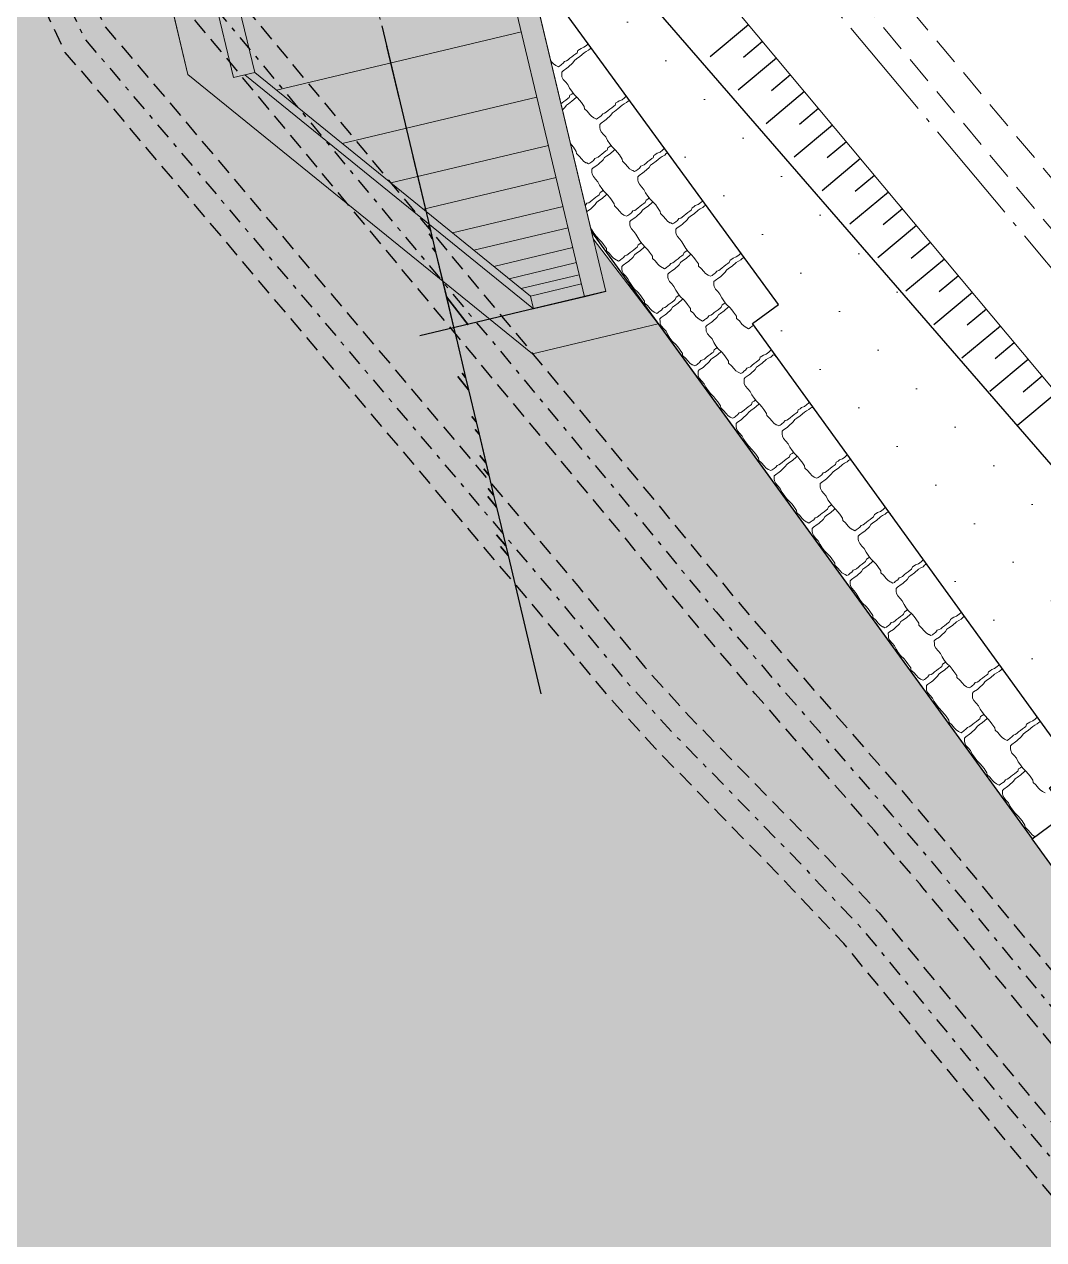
# Model space of a CAD drawing. Extents: x 106 to 63544, y 61 to 109321.
# Drawn here: x 62481.75 to 62505.11, y 108498.46 to 108526.31 of the extents above; entities that cross this region are included whole.
import ezdxf

# ---------------------------------------------------------------- set-up
doc = ezdxf.new("R2010")
doc.units = 0
doc.header["$LTSCALE"] = 1.000087
for name, pattern in [('ACAD_ISO04W100', [30, 24, -3, 0, -3]), ('NASCOSTA', [9.525, 6.35, -3.175]), ('TRATTEGGIATA2', [9.525, 6.35, -3.175]), ('TRATTOPUNTO2', [0.5, 0.25, -0.125, 0, -0.125])]:
    doc.linetypes.add(name, pattern=pattern)
for name, color, linetype in [('colore lago', 131, 'Continuous'), ('Conduite 1000', 170, 'Continuous'), ('Limite fiume', 6, 'Continuous'), ('LIN010CO', 2, 'Continuous'), ('LIN010TR', 2, 'NASCOSTA'), ('LIN018CO', 6, 'Continuous'), ('LIN018TR', 6, 'NASCOSTA'), ('LIN025CO', 7, 'Continuous'), ('LINCOLO-ROSSO-025', 10, 'Continuous'), ('sezioni', 7, 'Continuous'), ('TRATTCOLO-32', 255, 'Continuous')]:
    doc.layers.add(name, color=color, linetype=linetype)
doc.layers.add('Colori bordi', color=5, linetype='Continuous', plot=False)
doc.layers.add('no_plot', color=5, linetype='Continuous', plot=False)

# ---------------------------------------------------------------- blocks, each defined once
blk = doc.blocks.new('CONTORNO')
at = {"layer": 'Colori bordi', "lineweight": 0, "ltscale": 2, "flags": 128}
blk.add_lwpolyline([(18.407, -96.98), (19.153, -100.108), (27.051, -106.511), (29.932, -105.824), (28.44, -103.877), (26.165, -94.334)], dxfattribs=at)

msp = doc.modelspace()

# ---------------------------------------------------------------- hatches: boundary and pattern name
at = {"layer": 'colore lago', "linetype": 'Continuous', "lineweight": 0}
msp.add_hatch(color=256, dxfattribs=at).paths.add_polyline_path([(62547.915, 108426.777), (62544.897, 108437.007), (62544.493, 108444.651), (62545.356, 108452.699), (62543.608, 108459.606), (62537.06, 108468.431), (62530.397, 108473.862), (62527.61, 108478.063), (62523.513, 108483.362), (62517.305, 108489.509), (62515.162, 108489.283), (62513.59, 108490.987), (62513.852, 108495.246), (62504.8525, 108507.6407), (62496.2824, 108519.4437), (62493.4014, 108518.757), (62485.5032, 108525.1604), (62484.7579, 108528.2876), (62471.3967, 108544.2803), (62471.5206, 108544.3809), (62471.307, 108544.63), (62466.582, 108550.14), (62461.323, 108555.669), (62452.234, 108564.908), (62445.975, 108571.355), (62438.597, 108578.993), (62431.968, 108586.051), (62422.759, 108596.383), (62419.614, 108600.43), (62408.579, 108615.912), (62402.883, 108625.0487), (62402.4305, 108624.7677), (62397.5893, 108621.7618), (62392.2713, 108618.4598), (62379.582, 108610.581), (62385.6199, 108600.9197), (62400.115, 108577.726), (62397.691, 108576.1999), (62399.555, 108573.013), (62400.542, 108570.997), (62402.182, 108566.645), (62403.779, 108562.376), (62405.518, 108558.228), (62408.196, 108552.888), (62411.192, 108547.807), (62415.156, 108541.54), (62417.6769, 108537.4811), (62418.985, 108535.375), (62423.804, 108527.74), (62427.4007, 108522.066), (62428.917, 108522.33), (62431.999, 108520.483), (62435.209, 108517.103), (62435.248, 108508.375), (62442.532, 108497.745), (62448.327, 108490.271), (62457.902, 108478.106), (62469.007, 108462.331), (62468.89, 108461.9807), (62477.152, 108449.843), (62486.864, 108436.011), (62496.889, 108418.536), (62504.8002, 108403.9745), (62555.4682, 108403.9745), (62553.625, 108410.285), (62549.503, 108421.578)])
at = {"layer": 'LIN010CO', "linetype": 'Continuous', "lineweight": 0}
h = msp.add_hatch(dxfattribs=at)
h.set_pattern_fill('DOTS', color=256, scale=20, angle=-44.99998, style=0)
h.set_pattern_definition([(315.0000179, (171133.71, 46447.7177), (1.325825076, 0.441942153), [0, -1.25])])
h.paths.add_polyline_path([(62504.8783, 108507.605), (62505.7416, 108508.2318), (62505.354, 108508.7948), (62505.963, 108509.2561), (62498.5972, 108519.4179), (62499.167, 108519.9112), (62493.8938, 108527.0203), (62493.5143, 108526.7445), (62492.5158, 108530.9335), (62507.543, 108513.616), (62507.737, 108513.7781), (62513.1867, 108507.255), (62513.3808, 108507.4171), (62516.5037, 108503.6791), (62516.0634, 108503.3113), (62524.7151, 108494.7454), (62523.7159, 108493.8995), (62524.2015, 108493.3304), (62513.852, 108495.246)])
at = {"layer": 'LINCOLO-ROSSO-025', "linetype": 'Continuous', "lineweight": 0}
h = msp.add_hatch(color=256, dxfattribs=at)
h.dxf.hatch_style = 1
h.paths.add_polyline_path([(62492.5158, 108530.9335), (62491.7966, 108531.7944), (62491.6435, 108532.4366), (62488.6474, 108531.7224), (62491.3393, 108520.4288), (62493.4013, 108518.757), (62496.2824, 108519.4438), (62494.7903, 108521.391)])
h.paths.add_polyline_path([(62488.6474, 108531.7224), (62485.165, 108530.8924), (62485.6205, 108528.9814), (62484.7578, 108528.2876), (62485.5032, 108525.1605), (62491.3393, 108520.4288)])

# ---------------------------------------------------------------- linework, layer by layer
at = {"layer": 'Colori bordi', "linetype": 'Continuous', "lineweight": 0, "flags": 128}
msp.add_lwpolyline([(62513.852, 108495.246), (62504.8525, 108507.6407), (62496.2824, 108519.4437), (62493.4014, 108518.757), (62485.5032, 108525.1604), (62484.7579, 108528.2876)], dxfattribs=at)
at = {"layer": 'Conduite 1000', "linetype": 'TRATTEGGIATA2', "ltscale": 0.06, "flags": 128}
for points, elevation in [([(62462.9512, 108569.2657), (62468.4824, 108563.3128), (62474.0661, 108557.7872), (62475.014, 108556.5127), (62475.8059, 108554.7543), (62477.0424, 108551.1583), (62484.6732, 108530.1387), (62485.7963, 108527.9599), (62486.5393, 108527.0303), (62496.1466, 108515.4614), (62498.0152, 108513.1882), (62499.3142, 108511.6699), (62499.5082, 108511.4472), (62501.8597, 108508.7498), (62502.0441, 108508.5322), (62503.0963, 108507.2963), (62503.1689, 108507.2104), (62506.6693, 108502.9619), (62510.917, 108497.7962), (62515.1719, 108492.6229), (62520.1983, 108486.5526), (62525.2248, 108480.4821), (62530.3609, 108474.3132), (62535.4986, 108468.1441), (62540.212, 108462.4972), (62544.9265, 108456.8508), (62565.7129, 108432.084), (62567.1282, 108430.3596), (62568.4112, 108428.8976), (62569.1632, 108427.9614), (62570.1135, 108426.8345), (62570.4573, 108426.4502), (62575.0818, 108420.6623), (62582.3987, 108411.9698), (62582.7541, 108410.8717), (62581.736, 108410.5422), (62581.4452, 108411.4411), (62574.2544, 108419.9837), (62569.6399, 108425.7591), (62569.3056, 108426.1328), (62568.337, 108427.2813), (62567.5916, 108428.2094), (62566.3123, 108429.6671), (62564.8895, 108431.4007), (62544.106, 108456.1639), (62539.3905, 108461.8115), (62534.6768, 108467.4589), (62529.5386, 108473.6285), (62524.4016, 108479.7986), (62519.3742, 108485.8702), (62514.3466, 108491.9418), (62510.0905, 108497.1166), (62505.8435, 108502.2815), (62502.3472, 108506.525), (62502.2802, 108506.6043), (62501.2286, 108507.8395), (62501.0483, 108508.0522), (62498.7013, 108510.7445), (62498.5043, 108510.9707), (62497.1954, 108512.5006), (62495.3217, 108514.7799), (62485.7097, 108526.3544), (62484.894, 108527.375), (62483.6908, 108529.7093), (62476.0336, 108550.8017), (62474.8101, 108554.3597), (62474.086, 108555.9673), (62473.2559, 108557.0837), (62467.7138, 108562.568), (62462.1673, 108568.5373)], 279.04), ([(62463.4049, 108565.5735), (62465.1329, 108563.7906), (62469.0196, 108559.7935), (62472.9146, 108555.7891), (62473.7675, 108554.6834), (62474.27, 108553.5014), (62475.0525, 108551.2122), (62475.9588, 108548.4239), (62476.8635, 108545.6402), (62482.4028, 108528.7756), (62483.5984, 108526.2572), (62484.1581, 108525.6088), (62494.4369, 108513.4403), (62495.976, 108511.5754), (62496.9903, 108510.4562), (62498.4691, 108508.9416), (62499.9694, 108507.403), (62500.1422, 108507.2143), (62501.3406, 108505.9515), (62503.0506, 108503.8705), (62504.7675, 108501.7819), (62509.8891, 108495.6219), (62515.0136, 108489.4608), (62518.1954, 108485.6222), (62525.2642, 108477.0979), (62530.3913, 108470.9779), (62534.0317, 108466.6327), (62535.5287, 108464.845), (62535.6419, 108464.7079), (62536.737, 108463.4037), (62545.2421, 108453.2532), (62545.4179, 108453.0439), (62561.2042, 108434.2469), (62563.1658, 108431.8869), (62565.5613, 108428.9803), (62566.3957, 108428.0114), (62567.4178, 108426.7306), (62568.8053, 108425.0665), (62572.6235, 108420.4216), (62576.6085, 108415.6459), (62580.6584, 108410.7924), (62581.1523, 108409.3365), (62580.1391, 108408.9928), (62579.7091, 108410.2599), (62575.7869, 108414.9604), (62571.7994, 108419.7391), (62567.9811, 108424.3842), (62566.5886, 108426.0542), (62565.5718, 108427.3283), (62564.743, 108428.2909), (62562.3415, 108431.2047), (62560.3831, 108433.5609), (62544.5985, 108452.3558), (62544.4224, 108452.5655), (62535.9172, 108462.716), (62534.8195, 108464.0233), (62534.7059, 108464.161), (62533.2115, 108465.9455), (62529.5711, 108470.2908), (62524.4423, 108476.4128), (62517.3716, 108484.9394), (62514.1904, 108488.7772), (62509.0663, 108494.9378), (62503.9428, 108501.1001), (62502.2239, 108503.1912), (62500.5381, 108505.2427), (62499.3593, 108506.4847), (62499.1915, 108506.6682), (62497.7035, 108508.1941), (62496.2108, 108509.723), (62495.1665, 108510.8753), (62493.6156, 108512.7545), (62483.3444, 108524.9139), (62482.6939, 108525.6677), (62481.4073, 108528.3777), (62475.8465, 108545.3078), (62474.9412, 108548.0931), (62474.0375, 108550.8738), (62473.27, 108553.1186), (62472.8365, 108554.1386), (62472.1049, 108555.087), (62468.2524, 108559.0475), (62464.3651, 108563.0454), (62462.6366, 108564.8289)], 277.8334)]:
    msp.add_lwpolyline(points, close=True, dxfattribs=dict(at, elevation=elevation))
at = {"layer": 'Conduite 1000', "linetype": 'TRATTOPUNTO2', "ltscale": 1.5, "flags": 128}
for points, elevation in [([(62462.5593, 108568.9015), (62468.0981, 108562.9404), (62473.661, 108557.4355), (62474.55, 108556.24), (62475.308, 108554.557), (62476.538, 108550.98), (62484.182, 108529.924), (62485.3452, 108527.6675), (62486.1245, 108526.6924), (62495.7341, 108515.1206), (62497.6053, 108512.8444), (62498.9092, 108511.3203), (62499.1048, 108511.0959), (62501.454, 108508.401), (62501.6364, 108508.1859), (62502.6883, 108506.9503), (62502.758, 108506.8677), (62506.2564, 108502.6217), (62510.5037, 108497.4564), (62514.7592, 108492.2824), (62519.7862, 108486.2114), (62524.8132, 108480.1404), (62529.9497, 108473.9709), (62535.0877, 108467.8015), (62539.8012, 108462.1544), (62544.5162, 108456.5074), (62565.3012, 108431.7424), (62566.7202, 108430.0134), (62568.0014, 108428.5535), (62568.7501, 108427.6214), (62569.7096, 108426.4836), (62570.0486, 108426.1046), (62574.6681, 108420.323), (62581.9219, 108411.7054), (62582.245, 108410.707)], 279.04), ([(62463.0208, 108565.2012), (62464.749, 108563.418), (62468.636, 108559.4205), (62472.5098, 108555.4381), (62473.302, 108554.411), (62473.77, 108553.31), (62474.545, 108551.043), (62475.45, 108548.2585), (62476.355, 108545.474), (62481.9051, 108528.5766), (62483.1462, 108525.9624), (62483.7512, 108525.2614), (62494.0262, 108513.0974), (62495.5712, 108511.2253), (62496.6005, 108510.0896), (62498.0863, 108508.5678), (62499.5805, 108507.0356), (62499.7508, 108506.8495), (62500.9393, 108505.5971), (62502.6372, 108503.5309), (62504.3551, 108501.441), (62509.4777, 108495.2799), (62514.602, 108489.119), (62517.7835, 108485.2808), (62524.8532, 108476.7554), (62529.9812, 108470.6344), (62533.6216, 108466.2891), (62535.1173, 108464.503), (62535.2307, 108464.3656), (62536.3271, 108463.0599), (62544.8322, 108452.9094), (62545.0082, 108452.6999), (62560.7936, 108433.9039), (62562.7537, 108431.5458), (62565.1522, 108428.6356), (62565.9837, 108427.6699), (62567.0032, 108426.3924), (62568.3932, 108424.7254), (62572.2114, 108420.0804), (62576.1977, 108415.3031), (62580.1838, 108410.5261), (62580.6457, 108409.1646)], 277.8334)]:
    msp.add_lwpolyline(points, dxfattribs=dict(at, elevation=elevation))
at = {"layer": 'Limite fiume', "color": 2, "linetype": 'Continuous'}
msp.add_line((62494.752, 108521.5515), (62504.8525, 108507.6407), dxfattribs=at)
at = {"layer": 'Limite fiume', "color": 2, "linetype": 'Continuous', "flags": 128}
msp.add_lwpolyline([(62504.8525, 108507.6407), (62505.6462, 108508.2292), (62505.251, 108508.8117), (62505.8298, 108509.251), (62498.4407, 108519.4573), (62499.0342, 108519.8902), (62493.8871, 108526.9503), (62493.5284, 108526.6853), (62492.5158, 108530.9335), (62507.543, 108513.616), (62507.737, 108513.7781), (62513.1867, 108507.255), (62513.3808, 108507.4171), (62516.5037, 108503.6791), (62516.0634, 108503.3113), (62524.6626, 108494.7017), (62523.7159, 108493.8995), (62524.2015, 108493.3304), (62513.852, 108495.246)], close=True, dxfattribs=at)
at = {"layer": 'LIN010CO', "linetype": 'Continuous', "lineweight": 0}
for p, q in [((62493.1442, 108526.1404), (62487.5324, 108524.8028)), ((62487.0342, 108525.2067), (62493.3545, 108520.0825)), ((62493.5012, 108524.643), (62489.0408, 108523.5798)), ((62493.765, 108523.5362), (62490.1557, 108522.6759)), ((62493.9413, 108522.7965), (62490.9008, 108522.0718)), ((62494.0992, 108522.134), (62491.5683, 108521.5307)), ((62494.2144, 108521.6504), (62492.0554, 108521.1358)), ((62494.3236, 108521.1924), (62492.5167, 108520.7617)), ((62494.4054, 108520.8492), (62492.8625, 108520.4814)), ((62494.4716, 108520.5713), (62493.1424, 108520.2545)), ((62494.5218, 108520.3607), (62493.3545, 108520.0825)), ((62493.3545, 108520.0825), (62493.4241, 108519.7907))]:
    msp.add_line(p, q, dxfattribs=at)
at = {"layer": 'LIN010CO', "linetype": 'Continuous', "lineweight": 0, "flags": 128}
for points in [[(62493.8169, 108525.4746), (62493.8407, 108525.4466), (62493.8795, 108525.404), (62493.9339, 108525.3666), (62493.9339, 108525.3666), (62493.9517, 108525.3604), (62493.9935, 108525.3397), (62494.0257, 108525.3576), (62494.0465, 108525.3733), (62494.0673, 108525.3891), (62494.1048, 108525.4174), (62494.1369, 108525.4614), (62494.1796, 108525.474), (62494.2161, 108525.4951), (62494.2587, 108525.5338), (62494.3003, 108525.5653), (62494.346, 108525.5999), (62494.3918, 108525.6345), (62494.4209, 108525.6566), (62494.4394, 108525.7099), (62494.48, 108525.734), (62494.5133, 108525.7592), (62494.58, 108525.7835), (62494.6382, 108525.8275), (62494.6766, 108525.8632), (62494.6771, 108525.8667)], [(62494.7537, 108525.7617), (62494.7406, 108525.7647), (62494.7198, 108525.749), (62494.6855, 108525.7165), (62494.6293, 108525.6871), (62494.5804, 108525.6566), (62494.4869, 108525.5728), (62494.4047, 108525.5171), (62494.3589, 108525.4825), (62494.3258, 108525.4313), (62494.2188, 108525.3307), (62494.1855, 108525.3055), (62494.0992, 108525.2467), (62494.069, 108525.2174), (62494.0704, 108525.1464), (62494.0758, 108525.1047), (62494.1052, 108525.0485), (62494.1566, 108524.9893), (62494.208, 108524.93), (62494.249, 108524.8498), (62494.2984, 108524.776), (62494.3519, 108524.7052), (62494.4305, 108524.6273), (62494.4787, 108524.5722), (62494.5196, 108524.5181), (62494.5847, 108524.4234), (62494.5891, 108524.3744), (62494.6519, 108524.3173), (62494.7127, 108524.2456), (62494.7515, 108524.2029), (62494.8059, 108524.1656), (62494.8059, 108524.1656), (62494.8237, 108524.1594), (62494.8655, 108524.1387), (62494.8978, 108524.1566), (62494.9186, 108524.1723), (62494.9394, 108524.1881), (62494.9768, 108524.2164), (62495.009, 108524.2603), (62495.0517, 108524.273), (62495.0881, 108524.294), (62495.1307, 108524.3328), (62495.1723, 108524.3643), (62495.2181, 108524.3989), (62495.2638, 108524.4335), (62495.2929, 108524.4556), (62495.3115, 108524.5088), (62495.3521, 108524.533), (62495.3853, 108524.5582), (62495.452, 108524.5824), (62495.5102, 108524.6265), (62495.5487, 108524.6621), (62495.5497, 108524.6698)], [(62494.0526, 108524.486), (62494.0766, 108524.508), (62494.1182, 108524.5394), (62494.164, 108524.574), (62494.2097, 108524.6087), (62494.2389, 108524.6307), (62494.2574, 108524.684), (62494.298, 108524.7081), (62494.3309, 108524.733)], [(62494.4159, 108524.6417), (62494.3984, 108524.6307), (62494.3048, 108524.5469), (62494.2227, 108524.4913), (62494.1769, 108524.4566), (62494.1437, 108524.4054), (62494.085, 108524.3501)], [(62495.63, 108524.5597), (62495.6126, 108524.5637), (62495.5918, 108524.548), (62495.5576, 108524.5155), (62495.5013, 108524.4861), (62495.4524, 108524.4556), (62495.3589, 108524.3718), (62495.2767, 108524.3161), (62495.231, 108524.2815), (62495.1978, 108524.2303), (62495.0908, 108524.1297), (62495.0575, 108524.1045), (62494.9712, 108524.0457), (62494.9411, 108524.0164), (62494.9424, 108523.9454), (62494.9478, 108523.9037), (62494.9773, 108523.8475), (62495.0286, 108523.7882), (62495.08, 108523.729), (62495.1211, 108523.6488), (62495.1704, 108523.5749), (62495.2239, 108523.5042), (62495.3025, 108523.4263), (62495.3507, 108523.3712), (62495.3916, 108523.3171), (62495.4567, 108523.2224), (62495.4611, 108523.1734), (62495.524, 108523.1163), (62495.5848, 108523.0445), (62495.6236, 108523.0019), (62495.678, 108522.9646), (62495.678, 108522.9646), (62495.6957, 108522.9584), (62495.7376, 108522.9377), (62495.7698, 108522.9556), (62495.7906, 108522.9713), (62495.8114, 108522.987), (62495.8489, 108523.0154), (62495.881, 108523.0593), (62495.9237, 108523.072), (62495.9601, 108523.093), (62496.0028, 108523.1318), (62496.0443, 108523.1633), (62496.0901, 108523.1979), (62496.1359, 108523.2325), (62496.165, 108523.2545), (62496.1835, 108523.3078), (62496.2241, 108523.332), (62496.2574, 108523.3572), (62496.324, 108523.3814), (62496.3823, 108523.4255), (62496.4207, 108523.4611), (62496.4223, 108523.4729)], [(62494.269, 108523.5779), (62494.2967, 108523.5463), (62494.3376, 108523.4922), (62494.4027, 108523.3976), (62494.407, 108523.3485), (62494.4699, 108523.2914), (62494.5307, 108523.2197), (62494.5695, 108523.1771), (62494.6239, 108523.1397), (62494.6239, 108523.1397), (62494.6417, 108523.1335), (62494.6835, 108523.1128), (62494.7158, 108523.1307), (62494.7365, 108523.1464), (62494.7573, 108523.1622), (62494.7948, 108523.1905), (62494.8269, 108523.2344), (62494.8696, 108523.2471), (62494.9061, 108523.2682), (62494.9487, 108523.3069), (62494.9903, 108523.3384), (62495.036, 108523.373), (62495.0818, 108523.4076), (62495.1109, 108523.4297), (62495.1294, 108523.483), (62495.17, 108523.5071), (62495.2029, 108523.532)], [(62495.288, 108523.4407), (62495.2704, 108523.4297), (62495.1769, 108523.3459), (62495.0947, 108523.2902), (62495.0489, 108523.2556), (62495.0158, 108523.2044), (62494.9088, 108523.1038), (62494.8755, 108523.0786), (62494.7892, 108523.0198), (62494.759, 108522.9905), (62494.7604, 108522.9195), (62494.7658, 108522.8778), (62494.7952, 108522.8216), (62494.8466, 108522.7623), (62494.898, 108522.7031), (62494.939, 108522.6229), (62494.9884, 108522.549), (62495.0419, 108522.4783), (62495.1205, 108522.4004), (62495.1687, 108522.3453), (62495.2096, 108522.2912), (62495.2747, 108522.1965), (62495.2791, 108522.1475), (62495.3419, 108522.0904), (62495.4028, 108522.0186), (62495.4415, 108521.976), (62495.4959, 108521.9387), (62495.4959, 108521.9387), (62495.5137, 108521.9325), (62495.5555, 108521.9118), (62495.5878, 108521.9297), (62495.6086, 108521.9454), (62495.6294, 108521.9612), (62495.6668, 108521.9895), (62495.699, 108522.0334), (62495.7417, 108522.0461), (62495.7781, 108522.0671), (62495.8207, 108522.1059), (62495.8623, 108522.1374), (62495.9081, 108522.172), (62495.9538, 108522.2066), (62495.9829, 108522.2286), (62496.0015, 108522.2819), (62496.0421, 108522.3061), (62496.0749, 108522.331)], [(62496.5063, 108523.3577), (62496.4847, 108523.3627), (62496.4639, 108523.347), (62496.4296, 108523.3145), (62496.3734, 108523.285), (62496.3245, 108523.2546), (62496.231, 108523.1707), (62496.1488, 108523.1151), (62496.103, 108523.0805), (62496.0699, 108523.0292), (62495.9628, 108522.9286), (62495.9296, 108522.9035), (62495.8432, 108522.8447), (62495.8131, 108522.8153), (62495.8145, 108522.7444), (62495.8199, 108522.7027), (62495.8493, 108522.6465), (62495.9007, 108522.5872), (62495.9521, 108522.528), (62495.9931, 108522.4478), (62496.0424, 108522.3739), (62496.096, 108522.3032), (62496.1745, 108522.2253), (62496.2228, 108522.1702), (62496.2637, 108522.1161), (62496.3288, 108522.0214), (62496.3332, 108521.9724), (62496.396, 108521.9153), (62496.4568, 108521.8435), (62496.4956, 108521.8009), (62496.55, 108521.7636), (62496.55, 108521.7636), (62496.5678, 108521.7574), (62496.6096, 108521.7367), (62496.6419, 108521.7545), (62496.6627, 108521.7703), (62496.6835, 108521.786), (62496.7209, 108521.8143), (62496.753, 108521.8583), (62496.7958, 108521.871), (62496.8322, 108521.892), (62496.8748, 108521.9308), (62496.9164, 108521.9623), (62496.9621, 108521.9969), (62497.0079, 108522.0315), (62497.037, 108522.0535), (62497.0556, 108522.1068), (62497.0961, 108522.131), (62497.1294, 108522.1561), (62497.1961, 108522.1804), (62497.2543, 108522.2245), (62497.2928, 108522.2601), (62497.2949, 108522.2759)], [(62494.6069, 108522.1602), (62494.6127, 108522.1646), (62494.6449, 108522.2086), (62494.6876, 108522.2213), (62494.724, 108522.2423), (62494.7666, 108522.281), (62494.8082, 108522.3125), (62494.854, 108522.3471), (62494.8997, 108522.3817), (62494.9289, 108522.4038), (62494.9474, 108522.4571), (62494.988, 108522.4812), (62495.0209, 108522.5061)], [(62495.106, 108522.4148), (62495.0884, 108522.4038), (62494.9948, 108522.32), (62494.9127, 108522.2644), (62494.8669, 108522.2297), (62494.8338, 108522.1785), (62494.7267, 108522.0779), (62494.6935, 108522.0527), (62494.6411, 108522.017)], [(62496.16, 108522.2397), (62496.1424, 108522.2287), (62496.0489, 108522.1449), (62495.9667, 108522.0892), (62495.921, 108522.0546), (62495.8878, 108522.0033), (62495.7808, 108521.9028), (62495.7475, 108521.8776), (62495.6612, 108521.8188), (62495.6311, 108521.7895), (62495.6324, 108521.7185), (62495.6378, 108521.6768), (62495.6673, 108521.6206), (62495.7187, 108521.5613), (62495.77, 108521.5021), (62495.8111, 108521.4219), (62495.8604, 108521.348), (62495.9139, 108521.2773), (62495.9925, 108521.1994), (62496.0407, 108521.1443), (62496.0817, 108521.0902), (62496.1467, 108520.9955), (62496.1511, 108520.9465), (62496.214, 108520.8894), (62496.2748, 108520.8176), (62496.3136, 108520.775), (62496.368, 108520.7377), (62496.368, 108520.7377), (62496.3858, 108520.7315), (62496.4276, 108520.7108), (62496.4598, 108520.7287), (62496.4806, 108520.7444), (62496.5014, 108520.7601), (62496.5389, 108520.7885), (62496.571, 108520.8324), (62496.6137, 108520.8451), (62496.6502, 108520.8661), (62496.6928, 108520.9049), (62496.7344, 108520.9364), (62496.7801, 108520.971), (62496.8259, 108521.0056), (62496.855, 108521.0276), (62496.8735, 108521.0809), (62496.9141, 108521.1051), (62496.947, 108521.1299)], [(62497.3826, 108522.1557), (62497.3567, 108522.1617), (62497.3359, 108522.146), (62497.3016, 108522.1135), (62497.2454, 108522.084), (62497.1965, 108522.0536), (62497.103, 108521.9697), (62497.0208, 108521.9141), (62496.9751, 108521.8795), (62496.9419, 108521.8282), (62496.8349, 108521.7276), (62496.8016, 108521.7024), (62496.7153, 108521.6437), (62496.6851, 108521.6143), (62496.6865, 108521.5434), (62496.6919, 108521.5017), (62496.7213, 108521.4455), (62496.7727, 108521.3862), (62496.8241, 108521.3269), (62496.8651, 108521.2468), (62496.9145, 108521.1729), (62496.968, 108521.1022), (62497.0466, 108521.0242), (62497.0948, 108520.9691), (62497.1357, 108520.9151), (62497.2008, 108520.8204), (62497.2052, 108520.7714), (62497.268, 108520.7142), (62497.3289, 108520.6425), (62497.3677, 108520.5999), (62497.4221, 108520.5625), (62497.4221, 108520.5625), (62497.4398, 108520.5564), (62497.4816, 108520.5357), (62497.5139, 108520.5535), (62497.5347, 108520.5693), (62497.5555, 108520.585), (62497.5929, 108520.6133), (62497.6251, 108520.6573), (62497.6678, 108520.67), (62497.7042, 108520.691), (62497.7468, 108520.7298), (62497.7884, 108520.7612), (62497.8342, 108520.7958), (62497.8799, 108520.8305), (62497.9091, 108520.8525), (62497.9276, 108520.9058), (62497.9682, 108520.9299), (62498.0015, 108520.9551), (62498.0681, 108520.9794), (62498.1263, 108521.0234), (62498.1648, 108521.0591), (62498.1676, 108521.079)], [(62494.7274, 108521.6548), (62494.757, 108521.597), (62494.8063, 108521.5232), (62494.8598, 108521.4524), (62494.9384, 108521.3745), (62494.9867, 108521.3194), (62495.0276, 108521.2653), (62495.0927, 108521.1706), (62495.0971, 108521.1216), (62495.1599, 108521.0645), (62495.2207, 108520.9928), (62495.2595, 108520.9501), (62495.3139, 108520.9128), (62495.3139, 108520.9128), (62495.3317, 108520.9066), (62495.3735, 108520.8859), (62495.4058, 108520.9038), (62495.4266, 108520.9195), (62495.4474, 108520.9353), (62495.4848, 108520.9636), (62495.5169, 108521.0075), (62495.5597, 108521.0202), (62495.5961, 108521.0412), (62495.6387, 108521.08), (62495.6803, 108521.1115), (62495.726, 108521.1461), (62495.7718, 108521.1807), (62495.8009, 108521.2028), (62495.8194, 108521.256), (62495.86, 108521.2802), (62495.8929, 108521.3051)], [(62495.978, 108521.2138), (62495.9604, 108521.2028), (62495.8669, 108521.119), (62495.7847, 108521.0633), (62495.739, 108521.0287), (62495.7058, 108520.9775), (62495.5988, 108520.8769), (62495.5655, 108520.8517), (62495.4792, 108520.7929), (62495.449, 108520.7636), (62495.4504, 108520.6926), (62495.4558, 108520.6509), (62495.4852, 108520.5947), (62495.5366, 108520.5354), (62495.588, 108520.4762), (62495.629, 108520.396), (62495.6784, 108520.3221), (62495.7319, 108520.2514), (62495.8105, 108520.1735), (62495.8587, 108520.1184), (62495.8996, 108520.0643), (62495.9647, 108519.9696), (62495.9691, 108519.9206), (62496.0319, 108519.8635), (62496.0928, 108519.7917), (62496.1315, 108519.7491), (62496.186, 108519.7118), (62496.186, 108519.7118), (62496.2037, 108519.7056), (62496.2455, 108519.6849), (62496.2778, 108519.7028), (62496.2986, 108519.7185), (62496.3194, 108519.7342), (62496.3568, 108519.7626), (62496.389, 108519.8065), (62496.4317, 108519.8192), (62496.4681, 108519.8402), (62496.5107, 108519.879), (62496.5523, 108519.9105), (62496.5981, 108519.9451), (62496.6438, 108519.9797), (62496.6729, 108520.0017), (62496.6915, 108520.055), (62496.7321, 108520.0792), (62496.7649, 108520.1041)], [(62497.0321, 108521.0386), (62497.0145, 108521.0277), (62496.921, 108520.9438), (62496.8388, 108520.8882), (62496.793, 108520.8536), (62496.7599, 108520.8023), (62496.6529, 108520.7017), (62496.6196, 108520.6766), (62496.5332, 108520.6178), (62496.5031, 108520.5884), (62496.5045, 108520.5175), (62496.5099, 108520.4758), (62496.5393, 108520.4196), (62496.5907, 108520.3603), (62496.6421, 108520.3011), (62496.6831, 108520.2209), (62496.7325, 108520.147), (62496.786, 108520.0763), (62496.8645, 108519.9984), (62496.9128, 108519.9433), (62496.9537, 108519.8892), (62497.0188, 108519.7945), (62497.0232, 108519.7455), (62497.086, 108519.6884), (62497.1468, 108519.6166), (62497.1856, 108519.574), (62497.24, 108519.5367), (62497.24, 108519.5367), (62497.2578, 108519.5305), (62497.2996, 108519.5098), (62497.3319, 108519.5276), (62497.3527, 108519.5434), (62497.3735, 108519.5591), (62497.4109, 108519.5874), (62497.4431, 108519.6314), (62497.4858, 108519.6441), (62497.5222, 108519.6651), (62497.5648, 108519.7039), (62497.6064, 108519.7353), (62497.6521, 108519.77), (62497.6979, 108519.8046), (62497.727, 108519.8266), (62497.7456, 108519.8799), (62497.7861, 108519.9041), (62497.819, 108519.9289)], [(62498.2589, 108520.9537), (62498.2288, 108520.9607), (62498.208, 108520.9449), (62498.1737, 108520.9125), (62498.1175, 108520.883), (62498.0686, 108520.8526), (62497.975, 108520.7687), (62497.8929, 108520.7131), (62497.8471, 108520.6785), (62497.8139, 108520.6272), (62497.7069, 108520.5266), (62497.6737, 108520.5014), (62497.5873, 108520.4426), (62497.5572, 108520.4133), (62497.5585, 108520.3424), (62497.5639, 108520.3007), (62497.5934, 108520.2444), (62497.6448, 108520.1852), (62497.6961, 108520.1259), (62497.7372, 108520.0457), (62497.7865, 108519.9719), (62497.84, 108519.9011), (62497.9186, 108519.8232), (62497.9669, 108519.7681), (62498.0078, 108519.714), (62498.0729, 108519.6194), (62498.0772, 108519.5703), (62498.1401, 108519.5132), (62498.2009, 108519.4415), (62498.2397, 108519.3989), (62498.2941, 108519.3615), (62498.2941, 108519.3615), (62498.3119, 108519.3553), (62498.3537, 108519.3346), (62498.386, 108519.3525), (62498.4067, 108519.3682), (62498.4275, 108519.384), (62498.465, 108519.4123), (62498.4692, 108519.418)], [(62496.85, 108520.0127), (62496.8325, 108520.0018), (62496.7389, 108519.9179), (62496.6568, 108519.8623), (62496.611, 108519.8277), (62496.5778, 108519.7764), (62496.4708, 108519.6758), (62496.4375, 108519.6507), (62496.3512, 108519.5919), (62496.3211, 108519.5626), (62496.3224, 108519.4916), (62496.3278, 108519.4499), (62496.3573, 108519.3937), (62496.4087, 108519.3344), (62496.46, 108519.2752), (62496.5011, 108519.195), (62496.5504, 108519.1211), (62496.6039, 108519.0504), (62496.6825, 108518.9725), (62496.7307, 108518.9174), (62496.7717, 108518.8633), (62496.8368, 108518.7686), (62496.8411, 108518.7196), (62496.904, 108518.6625), (62496.9648, 108518.5907), (62497.0036, 108518.5481), (62497.058, 108518.5108), (62497.058, 108518.5108), (62497.0758, 108518.5046), (62497.1176, 108518.4839), (62497.1498, 108518.5018), (62497.1706, 108518.5175), (62497.1914, 108518.5332), (62497.2289, 108518.5615), (62497.261, 108518.6055), (62497.3037, 108518.6182), (62497.3402, 108518.6392), (62497.3828, 108518.678), (62497.4244, 108518.7095), (62497.4701, 108518.7441), (62497.5159, 108518.7787), (62497.545, 108518.8007), (62497.5635, 108518.854), (62497.6041, 108518.8782), (62497.637, 108518.903)], [(62497.9041, 108519.8376), (62497.8865, 108519.8267), (62497.793, 108519.7428), (62497.7108, 108519.6872), (62497.6651, 108519.6526), (62497.6319, 108519.6013), (62497.5249, 108519.5007), (62497.4916, 108519.4755), (62497.4053, 108519.4168), (62497.3752, 108519.3874), (62497.3765, 108519.3165), (62497.3819, 108519.2748), (62497.4114, 108519.2185), (62497.4627, 108519.1593), (62497.5141, 108519.1), (62497.5551, 108519.0199), (62497.6045, 108518.946), (62497.658, 108518.8753), (62497.7366, 108518.7973), (62497.7848, 108518.7422), (62497.8257, 108518.6882), (62497.8908, 108518.5935), (62497.8952, 108518.5445), (62497.9581, 108518.4873), (62498.0189, 108518.4156), (62498.0577, 108518.373), (62498.1121, 108518.3356), (62498.1121, 108518.3356), (62498.1298, 108518.3294), (62498.1717, 108518.3088), (62498.2039, 108518.3266), (62498.2247, 108518.3424), (62498.2455, 108518.3581), (62498.2829, 108518.3864), (62498.3151, 108518.4304), (62498.3578, 108518.4431), (62498.3942, 108518.4641), (62498.4368, 108518.5029), (62498.4784, 108518.5343), (62498.5242, 108518.5689), (62498.5699, 108518.6036), (62498.5991, 108518.6256), (62498.6176, 108518.6789), (62498.6582, 108518.703), (62498.6915, 108518.7282), (62498.7581, 108518.7525), (62498.8164, 108518.7965), (62498.8548, 108518.8322), (62498.8589, 108518.8614), (62498.8593, 108518.8791)], [(62497.7221, 108518.8117), (62497.7045, 108518.8008), (62497.611, 108518.7169), (62497.5288, 108518.6613), (62497.483, 108518.6267), (62497.4499, 108518.5754), (62497.3429, 108518.4748), (62497.3096, 108518.4496), (62497.2232, 108518.3909), (62497.1931, 108518.3615), (62497.1945, 108518.2906), (62497.1999, 108518.2489), (62497.2293, 108518.1927), (62497.2807, 108518.1334), (62497.3321, 108518.0741), (62497.3731, 108517.994), (62497.4225, 108517.9201), (62497.476, 108517.8494), (62497.5546, 108517.7714), (62497.6028, 108517.7163), (62497.6437, 108517.6623), (62497.7088, 108517.5676), (62497.7132, 108517.5186), (62497.776, 108517.4614), (62497.8368, 108517.3897), (62497.8756, 108517.3471), (62497.93, 108517.3097), (62497.93, 108517.3097), (62497.9478, 108517.3036), (62497.9896, 108517.2829), (62498.0219, 108517.3007), (62498.0427, 108517.3165), (62498.0635, 108517.3322), (62498.1009, 108517.3605), (62498.1331, 108517.4045), (62498.1758, 108517.4172), (62498.2122, 108517.4382), (62498.2548, 108517.477), (62498.2964, 108517.5084), (62498.3422, 108517.5431), (62498.3879, 108517.5777), (62498.417, 108517.5997), (62498.4356, 108517.653), (62498.4762, 108517.6771), (62498.509, 108517.702)], [(62499.0219, 108518.6545), (62498.9773, 108518.6996), (62498.9585, 108518.7245), (62498.9188, 108518.7338), (62498.898, 108518.718), (62498.8637, 108518.6855), (62498.8075, 108518.6561), (62498.7586, 108518.6256), (62498.665, 108518.5418), (62498.5829, 108518.4862), (62498.5371, 108518.4515), (62498.504, 108518.4003), (62498.3969, 108518.2997), (62498.3637, 108518.2745), (62498.2773, 108518.2157), (62498.2472, 108518.1864), (62498.2485, 108518.1155), (62498.2539, 108518.0737), (62498.2834, 108518.0175), (62498.3348, 108517.9583), (62498.3862, 108517.899), (62498.4272, 108517.8188), (62498.4765, 108517.745), (62498.53, 108517.6742), (62498.6086, 108517.5963), (62498.6569, 108517.5412), (62498.6978, 108517.4871), (62498.7629, 108517.3925), (62498.7673, 108517.3434), (62498.8301, 108517.2863), (62498.8909, 108517.2146), (62498.9297, 108517.172), (62498.9841, 108517.1346), (62498.9841, 108517.1346), (62499.0019, 108517.1284), (62499.0437, 108517.1077), (62499.076, 108517.1256), (62499.0968, 108517.1413), (62499.1176, 108517.1571), (62499.155, 108517.1854), (62499.1871, 108517.2293), (62499.2299, 108517.242), (62499.2663, 108517.2631), (62499.3089, 108517.3018), (62499.3505, 108517.3333), (62499.3962, 108517.3679), (62499.442, 108517.4025), (62499.4711, 108517.4246), (62499.4896, 108517.4779), (62499.5302, 108517.502), (62499.5635, 108517.5272), (62499.6302, 108517.5515), (62499.6884, 108517.5955), (62499.7268, 108517.6311), (62499.7309, 108517.6604), (62499.7313, 108517.6747)], [(62498.5941, 108517.6107), (62498.5765, 108517.5998), (62498.483, 108517.5159), (62498.4008, 108517.4603), (62498.3551, 108517.4257), (62498.3219, 108517.3744), (62498.2149, 108517.2738), (62498.1816, 108517.2486), (62498.0953, 108517.1898), (62498.0652, 108517.1605), (62498.0665, 108517.0896), (62498.0719, 108517.0479), (62498.1014, 108516.9916), (62498.1527, 108516.9324), (62498.2041, 108516.8731), (62498.2452, 108516.793), (62498.2945, 108516.7191), (62498.348, 108516.6484), (62498.4266, 108516.5704), (62498.4748, 108516.5153), (62498.5157, 108516.4612), (62498.5808, 108516.3666), (62498.5852, 108516.3175), (62498.6481, 108516.2604), (62498.7089, 108516.1887), (62498.7477, 108516.1461), (62498.8021, 108516.1087), (62498.8021, 108516.1087), (62498.8198, 108516.1025), (62498.8617, 108516.0818), (62498.8939, 108516.0997), (62498.9147, 108516.1155), (62498.9355, 108516.1312), (62498.973, 108516.1595), (62499.0051, 108516.2035), (62499.0478, 108516.2162), (62499.0842, 108516.2372), (62499.1269, 108516.2759), (62499.1684, 108516.3074), (62499.2142, 108516.342), (62499.26, 108516.3767), (62499.2891, 108516.3987), (62499.3076, 108516.452), (62499.3482, 108516.4761), (62499.3811, 108516.501)], [(62499.8845, 108517.4631), (62499.8494, 108517.4986), (62499.8305, 108517.5235), (62499.7908, 108517.5327), (62499.77, 108517.517), (62499.7357, 108517.4845), (62499.6795, 108517.4551), (62499.6306, 108517.4246), (62499.5371, 108517.3408), (62499.4549, 108517.2851), (62499.4092, 108517.2505), (62499.376, 108517.1993), (62499.269, 108517.0987), (62499.2357, 108517.0735), (62499.1494, 108517.0147), (62499.1192, 108516.9854), (62499.1206, 108516.9144), (62499.126, 108516.8727), (62499.1554, 108516.8165), (62499.2068, 108516.7573), (62499.2582, 108516.698), (62499.2992, 108516.6178), (62499.3486, 108516.5439), (62499.4021, 108516.4732), (62499.4807, 108516.3953), (62499.5289, 108516.3402), (62499.5698, 108516.2861), (62499.6349, 108516.1914), (62499.6393, 108516.1424), (62499.7021, 108516.0853), (62499.763, 108516.0136), (62499.8017, 108515.9709), (62499.8562, 108515.9336), (62499.8562, 108515.9336), (62499.8739, 108515.9274), (62499.9157, 108515.9067), (62499.948, 108515.9246), (62499.9688, 108515.9403), (62499.9896, 108515.9561), (62500.027, 108515.9844), (62500.0592, 108516.0283), (62500.1019, 108516.041), (62500.1383, 108516.062), (62500.1809, 108516.1008), (62500.2225, 108516.1323), (62500.2683, 108516.1669), (62500.314, 108516.2015), (62500.3431, 108516.2235), (62500.3617, 108516.2768), (62500.4023, 108516.301), (62500.4355, 108516.3262), (62500.5022, 108516.3504), (62500.5604, 108516.3945), (62500.5989, 108516.4301), (62500.6029, 108516.4594), (62500.6032, 108516.4703)], [(62499.4662, 108516.4097), (62499.4486, 108516.3987), (62499.3551, 108516.3149), (62499.2729, 108516.2593), (62499.2271, 108516.2246), (62499.194, 108516.1734), (62499.0869, 108516.0728), (62499.0537, 108516.0476), (62498.9673, 108515.9888), (62498.9372, 108515.9595), (62498.9386, 108515.8886), (62498.944, 108515.8468), (62498.9734, 108515.7906), (62499.0248, 108515.7314), (62499.0762, 108515.6721), (62499.1172, 108515.5919), (62499.1665, 108515.5181), (62499.2201, 108515.4473), (62499.2986, 108515.3694), (62499.3469, 108515.3143), (62499.3878, 108515.2602), (62499.4529, 108515.1655), (62499.4573, 108515.1165), (62499.5201, 108515.0594), (62499.5809, 108514.9877), (62499.6197, 108514.945), (62499.6741, 108514.9077), (62499.6741, 108514.9077), (62499.6919, 108514.9015), (62499.7337, 108514.8808), (62499.766, 108514.8987), (62499.7868, 108514.9144), (62499.8076, 108514.9302), (62499.845, 108514.9585), (62499.8771, 108515.0024), (62499.9199, 108515.0151), (62499.9563, 108515.0361), (62499.9989, 108515.0749), (62500.0405, 108515.1064), (62500.0862, 108515.141), (62500.132, 108515.1756), (62500.1611, 108515.1977), (62500.1797, 108515.2509), (62500.2202, 108515.2751), (62500.2531, 108515.3)], [(62500.747, 108516.2716), (62500.7214, 108516.2975), (62500.7025, 108516.3225), (62500.6629, 108516.3317), (62500.6421, 108516.316), (62500.6078, 108516.2835), (62500.5516, 108516.2541), (62500.5027, 108516.2236), (62500.4091, 108516.1398), (62500.327, 108516.0841), (62500.2812, 108516.0495), (62500.248, 108515.9982), (62500.141, 108515.8977), (62500.1077, 108515.8725), (62500.0214, 108515.8137), (62499.9913, 108515.7844), (62499.9926, 108515.7134), (62499.998, 108515.6717), (62500.0275, 108515.6155), (62500.0789, 108515.5562), (62500.1302, 108515.497), (62500.1713, 108515.4168), (62500.2206, 108515.3429), (62500.2741, 108515.2722), (62500.3527, 108515.1943), (62500.4009, 108515.1392), (62500.4419, 108515.0851), (62500.507, 108514.9904), (62500.5113, 108514.9414), (62500.5742, 108514.8843), (62500.635, 108514.8125), (62500.6738, 108514.7699), (62500.7282, 108514.7326), (62500.7282, 108514.7326), (62500.746, 108514.7264), (62500.7878, 108514.7057), (62500.82, 108514.7236), (62500.8408, 108514.7393), (62500.8616, 108514.755), (62500.8991, 108514.7834), (62500.9312, 108514.8273), (62500.9739, 108514.84), (62501.0104, 108514.861), (62501.053, 108514.8998), (62501.0946, 108514.9313), (62501.1403, 108514.9659), (62501.1861, 108515.0005), (62501.2152, 108515.0225), (62501.2337, 108515.0758), (62501.2743, 108515.1), (62501.3076, 108515.1252), (62501.3743, 108515.1494), (62501.4325, 108515.1935), (62501.4709, 108515.2291), (62501.475, 108515.2583), (62501.4752, 108515.2659)], [(62500.3382, 108515.2087), (62500.3206, 108515.1977), (62500.2271, 108515.1139), (62500.1449, 108515.0582), (62500.0992, 108515.0236), (62500.066, 108514.9724), (62499.959, 108514.8718), (62499.9257, 108514.8466), (62499.8394, 108514.7878), (62499.8092, 108514.7585), (62499.8106, 108514.6875), (62499.816, 108514.6458), (62499.8454, 108514.5896), (62499.8968, 108514.5303), (62499.9482, 108514.4711), (62499.9892, 108514.3909), (62500.0386, 108514.317), (62500.0921, 108514.2463), (62500.1707, 108514.1684), (62500.2189, 108514.1133), (62500.2598, 108514.0592), (62500.3249, 108513.9645), (62500.3293, 108513.9155), (62500.3921, 108513.8584), (62500.453, 108513.7866), (62500.4918, 108513.744), (62500.5462, 108513.7067), (62500.5462, 108513.7067), (62500.5639, 108513.7005), (62500.6057, 108513.6798), (62500.638, 108513.6977), (62500.6588, 108513.7134), (62500.6796, 108513.7291), (62500.717, 108513.7575), (62500.7492, 108513.8014), (62500.7919, 108513.8141), (62500.8283, 108513.8351), (62500.8709, 108513.8739), (62500.9125, 108513.9054), (62500.9583, 108513.94), (62501.004, 108513.9746), (62501.0332, 108513.9966), (62501.0517, 108514.0499), (62501.0923, 108514.0741), (62501.1252, 108514.099)], [(62501.6096, 108515.0802), (62501.5935, 108515.0965), (62501.5746, 108515.1215), (62501.5349, 108515.1307), (62501.5141, 108515.115), (62501.4798, 108515.0825), (62501.4236, 108515.053), (62501.3747, 108515.0226), (62501.2812, 108514.9387), (62501.199, 108514.8831), (62501.1532, 108514.8485), (62501.1201, 108514.7972), (62501.0131, 108514.6966), (62500.9798, 108514.6715), (62500.8934, 108514.6127), (62500.8633, 108514.5833), (62500.8647, 108514.5124), (62500.8701, 108514.4707), (62500.8995, 108514.4145), (62500.9509, 108514.3552), (62501.0023, 108514.296), (62501.0433, 108514.2158), (62501.0927, 108514.1419), (62501.1462, 108514.0712), (62501.2248, 108513.9933), (62501.273, 108513.9382), (62501.3139, 108513.8841), (62501.379, 108513.7894), (62501.3834, 108513.7404), (62501.4462, 108513.6833), (62501.507, 108513.6115), (62501.5458, 108513.5689), (62501.6002, 108513.5316), (62501.6002, 108513.5316), (62501.618, 108513.5254), (62501.6598, 108513.5047), (62501.6921, 108513.5225), (62501.7129, 108513.5383), (62501.7337, 108513.554), (62501.7711, 108513.5823), (62501.8033, 108513.6263), (62501.846, 108513.639), (62501.8824, 108513.66), (62501.925, 108513.6988), (62501.9666, 108513.7302), (62502.0124, 108513.7649), (62502.0581, 108513.7995), (62502.0872, 108513.8215), (62502.1058, 108513.8748), (62502.1464, 108513.899), (62502.1796, 108513.9241), (62502.2463, 108513.9484), (62502.3045, 108513.9925), (62502.343, 108514.0281), (62502.347, 108514.0573), (62502.3471, 108514.0615)], [(62501.2102, 108514.0076), (62501.1927, 108513.9967), (62501.0991, 108513.9128), (62501.017, 108513.8572), (62500.9712, 108513.8226), (62500.938, 108513.7713), (62500.831, 108513.6707), (62500.7978, 108513.6456), (62500.7114, 108513.5868), (62500.6813, 108513.5575), (62500.6826, 108513.4865), (62500.688, 108513.4448), (62500.7175, 108513.3886), (62500.7689, 108513.3293), (62500.8202, 108513.2701), (62500.8613, 108513.1899), (62500.9106, 108513.116), (62500.9641, 108513.0453), (62501.0427, 108512.9674), (62501.091, 108512.9123), (62501.1319, 108512.8582), (62501.197, 108512.7635), (62501.2013, 108512.7145), (62501.2642, 108512.6574), (62501.325, 108512.5856), (62501.3638, 108512.543), (62501.4182, 108512.5057), (62501.4182, 108512.5057), (62501.436, 108512.4995), (62501.4778, 108512.4788), (62501.5101, 108512.4967), (62501.5308, 108512.5124), (62501.5516, 108512.5281), (62501.5891, 108512.5564), (62501.6212, 108512.6004), (62501.6639, 108512.6131), (62501.7004, 108512.6341), (62501.743, 108512.6729), (62501.7846, 108512.7044), (62501.8303, 108512.739), (62501.8761, 108512.7736), (62501.9052, 108512.7956), (62501.9237, 108512.8489), (62501.9643, 108512.8731), (62501.9972, 108512.8979)], [(62502.4722, 108513.8888), (62502.4655, 108513.8955), (62502.4466, 108513.9205), (62502.4069, 108513.9297), (62502.3861, 108513.9139), (62502.3519, 108513.8815), (62502.2956, 108513.852), (62502.2467, 108513.8216), (62502.1532, 108513.7377), (62502.071, 108513.6821), (62502.0253, 108513.6475), (62501.9921, 108513.5962), (62501.8851, 108513.4956), (62501.8518, 108513.4704), (62501.7655, 108513.4117), (62501.7354, 108513.3823), (62501.7367, 108513.3114), (62501.7421, 108513.2697), (62501.7716, 108513.2134), (62501.8229, 108513.1542), (62501.8743, 108513.0949), (62501.9154, 108513.0148), (62501.9647, 108512.9409), (62502.0182, 108512.8702), (62502.0968, 108512.7922), (62502.145, 108512.7371), (62502.1859, 108512.6831), (62502.251, 108512.5884), (62502.2554, 108512.5394), (62502.3183, 108512.4822), (62502.3791, 108512.4105), (62502.4179, 108512.3679), (62502.4723, 108512.3305), (62502.4723, 108512.3305), (62502.49, 108512.3243), (62502.5319, 108512.3037), (62502.5641, 108512.3215), (62502.5849, 108512.3373), (62502.6057, 108512.353), (62502.6432, 108512.3813), (62502.6753, 108512.4253), (62502.718, 108512.438), (62502.7544, 108512.459), (62502.7971, 108512.4978), (62502.8386, 108512.5292), (62502.8844, 108512.5638), (62502.9302, 108512.5985), (62502.9593, 108512.6205), (62502.9778, 108512.6738), (62503.0184, 108512.6979), (62503.0517, 108512.7231), (62503.1183, 108512.7474), (62503.1766, 108512.7914), (62503.215, 108512.8271), (62503.2191, 108512.8563), (62503.2191, 108512.8571)], [(62502.0823, 108512.8066), (62502.0647, 108512.7957), (62501.9712, 108512.7118), (62501.889, 108512.6562), (62501.8432, 108512.6216), (62501.8101, 108512.5703), (62501.7031, 108512.4697), (62501.6698, 108512.4445), (62501.5835, 108512.3858), (62501.5533, 108512.3564), (62501.5547, 108512.2855), (62501.5601, 108512.2438), (62501.5895, 108512.1876), (62501.6409, 108512.1283), (62501.6923, 108512.069), (62501.7333, 108511.9889), (62501.7827, 108511.915), (62501.8362, 108511.8443), (62501.9148, 108511.7663), (62501.963, 108511.7112), (62502.0039, 108511.6572), (62502.069, 108511.5625), (62502.0734, 108511.5135), (62502.1362, 108511.4563), (62502.1971, 108511.3846), (62502.2358, 108511.342), (62502.2902, 108511.3046), (62502.2902, 108511.3046), (62502.308, 108511.2985), (62502.3498, 108511.2778), (62502.3821, 108511.2956), (62502.4029, 108511.3114), (62502.4237, 108511.3271), (62502.4611, 108511.3554), (62502.4933, 108511.3994), (62502.536, 108511.4121), (62502.5724, 108511.4331), (62502.615, 108511.4719), (62502.6566, 108511.5033), (62502.7024, 108511.538), (62502.7481, 108511.5726), (62502.7772, 108511.5946), (62502.7958, 108511.6479), (62502.8364, 108511.672), (62502.8692, 108511.6969)], [(62503.3201, 108512.7176), (62503.3187, 108512.7194), (62503.279, 108512.7287), (62503.2582, 108512.7129), (62503.2239, 108512.6804), (62503.1677, 108512.651), (62503.1188, 108512.6205), (62503.0253, 108512.5367), (62502.9431, 108512.4811), (62502.8973, 108512.4464), (62502.8642, 108512.3952), (62502.7571, 108512.2946), (62502.7239, 108512.2694), (62502.6375, 108512.2106), (62502.6074, 108512.1813), (62502.6088, 108512.1104), (62502.6142, 108512.0686), (62502.6436, 108512.0124), (62502.695, 108511.9532), (62502.7464, 108511.8939), (62502.7874, 108511.8137), (62502.8367, 108511.7399), (62502.8903, 108511.6691), (62502.9688, 108511.5912), (62503.0171, 108511.5361), (62503.058, 108511.482), (62503.1231, 108511.3874), (62503.1275, 108511.3383), (62503.1903, 108511.2812), (62503.2511, 108511.2095), (62503.2899, 108511.1669), (62503.3443, 108511.1295), (62503.3443, 108511.1295), (62503.3621, 108511.1233), (62503.4039, 108511.1026), (62503.4362, 108511.1205), (62503.457, 108511.1362), (62503.4778, 108511.152), (62503.5152, 108511.1803), (62503.5473, 108511.2242), (62503.5901, 108511.2369), (62503.6265, 108511.258), (62503.6691, 108511.2967), (62503.7107, 108511.3282), (62503.7564, 108511.3628), (62503.8022, 108511.3974), (62503.8313, 108511.4195), (62503.8499, 108511.4728), (62503.8904, 108511.4969), (62503.9237, 108511.5221), (62503.9904, 108511.5464), (62504.0486, 108511.5904), (62504.0871, 108511.626), (62504.0908, 108511.653)], [(62502.9543, 108511.6056), (62502.9367, 108511.5947), (62502.8432, 108511.5108), (62502.761, 108511.4552), (62502.7153, 108511.4206), (62502.6821, 108511.3693), (62502.5751, 108511.2687), (62502.5418, 108511.2435), (62502.4555, 108511.1847), (62502.4254, 108511.1554), (62502.4267, 108511.0845), (62502.4321, 108511.0428), (62502.4616, 108510.9865), (62502.5129, 108510.9273), (62502.5643, 108510.868), (62502.6054, 108510.7879), (62502.6547, 108510.714), (62502.7082, 108510.6433), (62502.7868, 108510.5653), (62502.835, 108510.5102), (62502.876, 108510.4561), (62502.941, 108510.3615), (62502.9454, 108510.3125), (62503.0083, 108510.2553), (62503.0691, 108510.1836), (62503.1079, 108510.141), (62503.1623, 108510.1036), (62503.1623, 108510.1036), (62503.1801, 108510.0974), (62503.2219, 108510.0767), (62503.2541, 108510.0946), (62503.2749, 108510.1104), (62503.2957, 108510.1261), (62503.3332, 108510.1544), (62503.3653, 108510.1984), (62503.408, 108510.2111), (62503.4445, 108510.2321), (62503.4871, 108510.2708), (62503.5287, 108510.3023), (62503.5744, 108510.3369), (62503.6202, 108510.3716), (62503.6493, 108510.3936), (62503.6678, 108510.4469), (62503.7084, 108510.471), (62503.7413, 108510.4959)], [(62504.1877, 108511.5191), (62504.151, 108511.5276), (62504.1302, 108511.5119), (62504.0959, 108511.4794), (62504.0397, 108511.45), (62503.9908, 108511.4195), (62503.8973, 108511.3357), (62503.8151, 108511.28), (62503.7694, 108511.2454), (62503.7362, 108511.1942), (62503.6292, 108511.0936), (62503.5959, 108511.0684), (62503.5096, 108511.0096), (62503.4794, 108510.9803), (62503.4808, 108510.9093), (62503.4862, 108510.8676), (62503.5156, 108510.8114), (62503.567, 108510.7522), (62503.6184, 108510.6929), (62503.6594, 108510.6127), (62503.7088, 108510.5389), (62503.7623, 108510.4681), (62503.8409, 108510.3902), (62503.8891, 108510.3351), (62503.93, 108510.281), (62503.9951, 108510.1863), (62503.9995, 108510.1373), (62504.0623, 108510.0802), (62504.1232, 108510.0085), (62504.162, 108509.9658), (62504.2164, 108509.9285), (62504.2164, 108509.9285), (62504.2341, 108509.9223), (62504.2759, 108509.9016), (62504.3082, 108509.9195), (62504.329, 108509.9352), (62504.3498, 108509.951), (62504.3872, 108509.9793), (62504.4194, 108510.0232), (62504.4621, 108510.0359), (62504.4985, 108510.0569), (62504.5411, 108510.0957), (62504.5827, 108510.1272), (62504.6285, 108510.1618), (62504.6742, 108510.1964), (62504.7034, 108510.2184), (62504.7219, 108510.2717), (62504.7625, 108510.2959), (62504.7958, 108510.3211), (62504.8624, 108510.3453), (62504.9206, 108510.3894), (62504.9591, 108510.425), (62504.9624, 108510.449)], [(62503.8264, 108510.4046), (62503.8088, 108510.3936), (62503.7153, 108510.3098), (62503.6331, 108510.2542), (62503.5873, 108510.2195), (62503.5542, 108510.1683), (62503.4472, 108510.0677), (62503.4139, 108510.0425), (62503.3275, 108509.9837), (62503.2974, 108509.9544), (62503.2988, 108509.8835), (62503.3042, 108509.8417), (62503.3336, 108509.7855), (62503.385, 108509.7263), (62503.4364, 108509.667), (62503.4774, 108509.5868), (62503.5268, 108509.513), (62503.5803, 108509.4422), (62503.6588, 108509.3643), (62503.7071, 108509.3092), (62503.748, 108509.2551), (62503.8131, 108509.1604), (62503.8175, 108509.1114), (62503.8803, 108509.0543), (62503.9411, 108508.9826), (62503.9799, 108508.9399), (62504.0343, 108508.9026), (62504.0343, 108508.9026), (62504.0521, 108508.8964), (62504.0939, 108508.8757), (62504.1262, 108508.8936), (62504.147, 108508.9093), (62504.1678, 108508.9251), (62504.2052, 108508.9534), (62504.2374, 108508.9973), (62504.2801, 108509.01), (62504.3165, 108509.0311), (62504.3591, 108509.0698), (62504.4007, 108509.1013), (62504.4464, 108509.1359), (62504.4922, 108509.1705), (62504.5213, 108509.1926), (62504.5399, 108509.2458), (62504.5804, 108509.27), (62504.6133, 108509.2949)], [(62505.0567, 108510.3188), (62505.0231, 108510.3266), (62505.0023, 108510.3109), (62504.968, 108510.2784), (62504.9118, 108510.249), (62504.8629, 108510.2185), (62504.7693, 108510.1347), (62504.6872, 108510.079), (62504.6414, 108510.0444), (62504.6082, 108509.9931), (62504.5012, 108509.8926), (62504.468, 108509.8674), (62504.3816, 108509.8086), (62504.3515, 108509.7793), (62504.3528, 108509.7083), (62504.3582, 108509.6666), (62504.3877, 108509.6104), (62504.4391, 108509.5511), (62504.4904, 108509.4919), (62504.5315, 108509.4117), (62504.5808, 108509.3378), (62504.6343, 108509.2671), (62504.7129, 108509.1892), (62504.7612, 108509.1341), (62504.8021, 108509.08), (62504.8672, 108508.9853), (62504.8715, 108508.9363), (62504.9344, 108508.8792), (62504.9952, 108508.8074), (62505.034, 108508.7648), (62505.0884, 108508.7275), (62505.0884, 108508.7275), (62505.1062, 108508.7213), (62505.148, 108508.7006)], [(62504.6984, 108509.2036), (62504.6808, 108509.1926), (62504.5873, 108509.1088), (62504.5051, 108509.0531), (62504.4594, 108509.0185), (62504.4262, 108508.9673), (62504.3192, 108508.8667), (62504.2859, 108508.8415), (62504.1996, 108508.7827), (62504.1695, 108508.7534), (62504.1708, 108508.6824), (62504.1762, 108508.6407), (62504.2057, 108508.5845), (62504.257, 108508.5252), (62504.3084, 108508.466), (62504.3494, 108508.3858), (62504.3988, 108508.3119), (62504.4523, 108508.2412), (62504.5309, 108508.1633), (62504.5791, 108508.1082), (62504.62, 108508.0541), (62504.6851, 108507.9594), (62504.6895, 108507.9104), (62504.7524, 108507.8533), (62504.8132, 108507.7815), (62504.852, 108507.7389), (62504.9064, 108507.7016), (62504.9064, 108507.7016), (62504.9241, 108507.6954), (62504.9254, 108507.6948)]]:
    msp.add_lwpolyline(points, dxfattribs=at)
at = {"layer": 'LIN010TR', "lineweight": 0, "ltscale": 0.1, "flags": 128}
for points in [[(62486.7831, 108544.9424), (62492.6369, 108537.9356), (62523.5234, 108500.966)], [(62486.7831, 108543.7794), (62492.6369, 108536.7726), (62523.5234, 108499.803)]]:
    msp.add_lwpolyline(points, dxfattribs=at)
at = {"layer": 'LIN010TR', "linetype": 'TRATTOPUNTO2', "lineweight": 0, "ltscale": 5, "flags": 128}
msp.add_lwpolyline([(62486.4389, 108540.9882), (62491.9016, 108518.0699)], dxfattribs=at)
at = {"layer": 'LIN018CO', "color": 2}
for p, q in [((62498.3508, 108526.3022), (62497.4702, 108525.5664)), ((62498.6714, 108525.9184), (62498.2328, 108525.552)), ((62498.992, 108525.5347), (62498.1114, 108524.799)), ((62499.3126, 108525.151), (62498.874, 108524.7846)), ((62499.6331, 108524.7673), (62498.7525, 108524.0316)), ((62499.9537, 108524.3836), (62499.5151, 108524.0172)), ((62500.2743, 108523.9999), (62499.3936, 108523.2642)), ((62500.5949, 108523.6162), (62500.1563, 108523.2498)), ((62500.9154, 108523.2325), (62500.0348, 108522.4967)), ((62501.236, 108522.8488), (62500.7974, 108522.4824)), ((62501.5566, 108522.4651), (62500.6759, 108521.7293)), ((62501.8771, 108522.0814), (62501.4386, 108521.7149)), ((62502.1977, 108521.6976), (62501.3171, 108520.9619)), ((62502.5183, 108521.3139), (62502.0797, 108520.9475)), ((62502.8389, 108520.9302), (62501.9582, 108520.1945)), ((62503.1594, 108520.5465), (62502.7209, 108520.1801)), ((62503.48, 108520.1628), (62502.5994, 108519.4271)), ((62503.8006, 108519.7791), (62503.362, 108519.4127)), ((62504.1212, 108519.3954), (62503.2405, 108518.6596)), ((62504.4417, 108519.0117), (62504.0031, 108518.6453)), ((62504.7623, 108518.628), (62503.8817, 108517.8922)), ((62505.0829, 108518.2443), (62504.6443, 108517.8778)), ((62505.4034, 108517.8605), (62504.5228, 108517.1248))]:
    msp.add_line(p, q, dxfattribs=at)
at = {"layer": 'LIN018TR', "linetype": 'ACAD_ISO04W100', "lineweight": 0, "ltscale": 0.1, "flags": 128}
msp.add_lwpolyline([(62486.7831, 108542.8777), (62523.5234, 108498.9013)], dxfattribs=at)
at = {"layer": 'LIN025CO', "linetype": 'Continuous', "lineweight": 0}
for p, q in [((62482.217, 108543.2607), (62486.5478, 108525.0908)), ((62483.0922, 108541.7451), (62487.0342, 108525.2067)), ((62491.9527, 108531.1396), (62494.5914, 108520.0689)), ((62492.5157, 108530.9337), (62495.0778, 108520.1848)), ((62484.7579, 108528.2876), (62485.5032, 108525.1604)), ((62485.5032, 108525.1604), (62493.4014, 108518.757)), ((62486.5478, 108525.0908), (62487.0342, 108525.2067)), ((62486.8099, 108525.153), (62493.4242, 108519.7905)), ((62494.5914, 108520.0689), (62493.4241, 108519.7907)), ((62494.5914, 108520.0689), (62495.0778, 108520.1848)), ((62496.2824, 108519.4437), (62493.4014, 108518.757))]:
    msp.add_line(p, q, dxfattribs=at)
at = {"layer": 'no_plot'}
msp.add_line((62495.0778, 108520.1848), (62490.8173, 108519.1693), dxfattribs=at)
at = {"layer": 'no_plot', "color": 3, "flags": 128}
msp.add_lwpolyline([(62491.0066, 108521.708), (62491.0464, 108521.6579), (62491.1029, 108521.4207), (62491.0342, 108521.509), (62491.1029, 108521.4207), (62491.11, 108521.3911), (62491.0797, 108521.4301), (62491.11, 108521.3911), (62491.1806, 108521.0946), (62491.1072, 108521.189), (62491.1806, 108521.0946), (62491.4256, 108520.0667), (62491.9289, 108519.4263), (62491.4256, 108520.0667), (62491.5992, 108519.3385), (62491.5949, 108519.3441), (62491.5992, 108519.3385), (62491.6553, 108519.1032), (62491.6477, 108519.1129), (62491.6553, 108519.1032), (62491.8659, 108518.2196), (62491.7901, 108518.3133), (62491.8659, 108518.2196), (62491.9331, 108517.9376), (62491.6889, 108518.2397), (62491.9331, 108517.9376), (62492.1093, 108517.1987), (62492.0096, 108517.3193), (62492.1093, 108517.1987), (62492.177, 108516.9143), (62492.0866, 108517.0246), (62492.177, 108516.9143), (62492.3319, 108516.2648), (62492.191, 108516.4272), (62492.3319, 108516.2648), (62492.3994, 108515.9812), (62492.2858, 108516.1231), (62492.3994, 108515.9812), (62492.5085, 108515.5238), (62492.3822, 108515.6703), (62492.5085, 108515.5238), (62492.5744, 108515.2472), (62492.3731, 108515.4896), (62492.5744, 108515.2472), (62492.786, 108514.3595), (62492.5768, 108514.613), (62492.786, 108514.3595), (62492.8392, 108514.1362), (62492.666, 108514.3473), (62492.8392, 108514.1362)], dxfattribs=at)
at = {"layer": 'no_plot', "color": 6}
msp.add_polyline3d([(62489.9456, 108526.2761, 0), (62491.0464, 108521.6579, 0), (62491.1029, 108521.4207, 0), (62491.11, 108521.3911, 0), (62491.1806, 108521.0946, 0), (62491.5992, 108519.3385, 0), (62491.6559, 108519.1009, 0), (62491.8659, 108518.2196, 0), (62491.9331, 108517.9376, 0), (62492.1093, 108517.1987, 0), (62492.177, 108516.9143, 0), (62492.3308, 108516.2693, 0), (62492.3994, 108515.9812, 0), (62492.5085, 108515.5238, 0), (62492.5744, 108515.2472, 0), (62492.786, 108514.3595, 0), (62492.8392, 108514.1362, 0), (62493.5944, 108510.9677, 0)], dxfattribs=at)
at = {"layer": 'sezioni', "linetype": 'Continuous', "lineweight": 0}
msp.add_line((62493.6735, 108531.9007), (62524.7151, 108494.7454), dxfattribs=at)

# ---------------------------------------------------------------- block references
at = {"layer": 'TRATTCOLO-32', "linetype": 'Continuous', "lineweight": 0, "rotation": 1.794126789622408e-05}
msp.add_blockref('CONTORNO', (62466.3505, 108625.268), dxfattribs=at)

doc.saveas('drawing.dxf')
